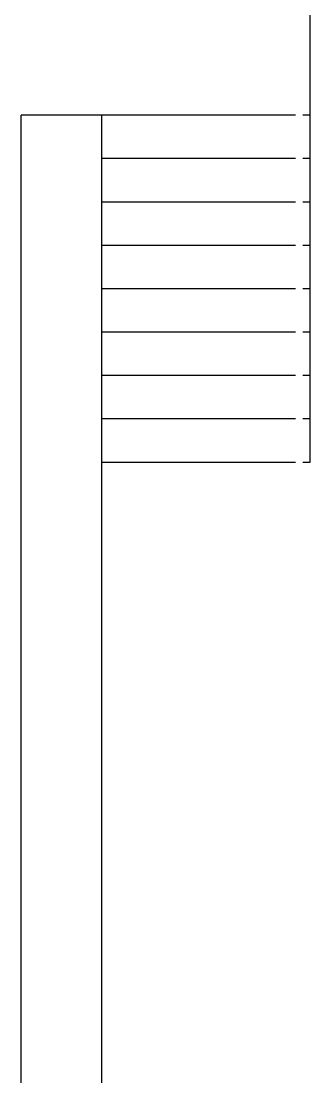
# Model space of a CAD drawing. Header units: millimetres. Extents: x -95754 to 183257, y 26770 to 150605.
# Drawn here: x 159154 to 161154, y 92406 to 99706 of the extents above; entities that cross this region are included whole.
import ezdxf

# ---------------------------------------------------------------- set-up
doc = ezdxf.new("R2010")
doc.units = ezdxf.units.MM
doc.header["$LTSCALE"] = 300
doc.layers.add('A-HAT', color=251, linetype='Continuous')

msp = doc.modelspace()

# ---------------------------------------------------------------- linework, layer by layer
at = {"layer": 'A-HAT', "ltscale": 10, "transparency": 33554687}
for p, q in [((161153.571, 100255.017), (161153.571, 96655.017)), ((159153.571, 80105.018), (159153.571, 99055.017)), ((159713.571, 79545.018), (159713.571, 99055.017)), ((161053.571, 99055.017), (159853.571, 99055.017)), ((161153.571, 99055.017), (161103.571, 99055.017)), ((161053.571, 98755.017), (159713.571, 98755.017)), ((161153.571, 98755.017), (161103.571, 98755.017)), ((161053.571, 98455.017), (159713.571, 98455.017)), ((161153.571, 98455.017), (161103.571, 98455.017)), ((161053.571, 98155.017), (159713.571, 98155.017)), ((161153.571, 98155.017), (161103.571, 98155.017)), ((161053.571, 97855.017), (159713.571, 97855.017)), ((161153.571, 97855.017), (161103.571, 97855.017)), ((161053.571, 97555.017), (159713.571, 97555.017)), ((161153.571, 97555.017), (161103.571, 97555.017)), ((161053.571, 97255.017), (159713.571, 97255.017)), ((161153.571, 97255.017), (161103.571, 97255.017)), ((161053.571, 96955.017), (159713.571, 96955.017)), ((161153.571, 96955.017), (161103.571, 96955.017)), ((161053.571, 96655.017), (159713.571, 96655.017)), ((161153.571, 96655.017), (161103.571, 96655.017))]:
    msp.add_line(p, q, dxfattribs=at)
at = {"layer": 'A-HAT', "ltscale": 10, "transparency": 33554687, "elevation": 0}
msp.add_lwpolyline([(159853.571, 99055.017), (159153.571, 99055.017)], dxfattribs=at)

doc.saveas('drawing.dxf')
